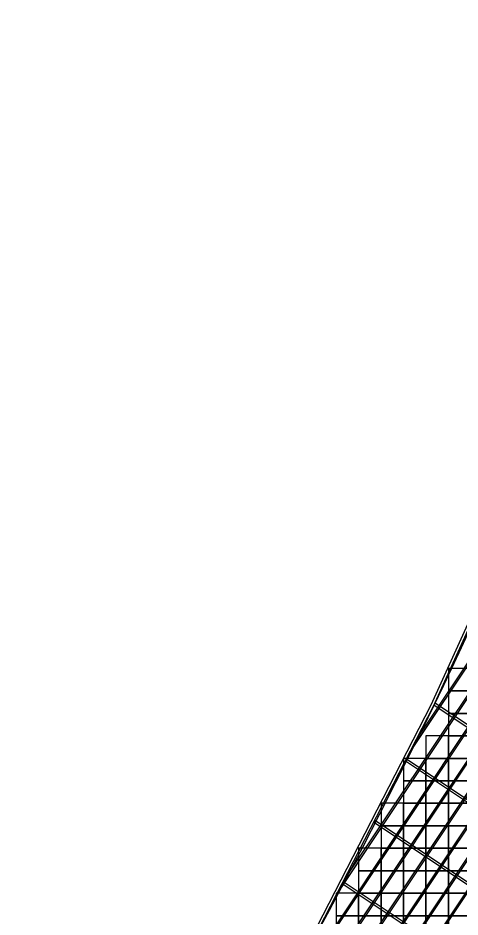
# Model space of a CAD drawing. Extents: x -31693 to 409283, y -98233 to 151957.
# Drawn here: x 114467 to 124303, y 35686 to 55688 of the extents above; entities that cross this region are included whole.
import ezdxf

# ---------------------------------------------------------------- set-up
doc = ezdxf.new("R2010")
doc.units = 0
doc.header["$LTSCALE"] = 1000
doc.header["$MEASUREMENT"] = 0
for name, color, linetype in [('500浮箱', 162, 'Continuous'), ('A-G-VISIBLE', 9, 'Continuous'), ('主龙骨', 4, 'Continuous'), ('边梁（14a槽钢', 3, 'Continuous'), ('龙骨', 10, 'Continuous')]:
    doc.layers.add(name, color=color, linetype=linetype)

# ---------------------------------------------------------------- blocks, each defined once
blk = doc.blocks.new('dasd')
at = {"layer": 'A-G-VISIBLE', "linetype": 'Continuous'}
for centre, radius, start, end in [((-132879.454, 42145.346), 121.404, 314.68966, 338.95615), ((-132898.334, 42165.736), 157.69, 318.2193, 335.49083)]:
    blk.add_arc(centre, radius, start, end, dxfattribs=at)

msp = doc.modelspace()

# ---------------------------------------------------------------- linework, layer by layer
at = {"layer": '500浮箱', "elevation": 2850}
for points in [[(124045, 40716), (124545, 40716), (124545, 41216), (124045, 41216)], [(124045, 40216), (124545, 40216), (124545, 40716), (124045, 40716)], [(124045, 39716), (124545, 39716), (124545, 40216), (124045, 40216)], [(123545, 39216), (124045, 39216), (124045, 39716), (123545, 39716)], [(124045, 39216), (124545, 39216), (124545, 39716), (124045, 39716)], [(123045, 38716), (123545, 38716), (123545, 39216), (123045, 39216)], [(123545, 38716), (124045, 38716), (124045, 39216), (123545, 39216)], [(124045, 38716), (124545, 38716), (124545, 39216), (124045, 39216)], [(123045, 38216), (123545, 38216), (123545, 38716), (123045, 38716)], [(123545, 38216), (124045, 38216), (124045, 38716), (123545, 38716)], [(124045, 38216), (124545, 38216), (124545, 38716), (124045, 38716)], [(122545, 37716), (123045, 37716), (123045, 38216), (122545, 38216)], [(123045, 37716), (123545, 37716), (123545, 38216), (123045, 38216)], [(123545, 37716), (124045, 37716), (124045, 38216), (123545, 38216)], [(124045, 37716), (124545, 37716), (124545, 38216), (124045, 38216)], [(122545, 37216), (123045, 37216), (123045, 37716), (122545, 37716)], [(123045, 37216), (123545, 37216), (123545, 37716), (123045, 37716)], [(123545, 37216), (124045, 37216), (124045, 37716), (123545, 37716)], [(124045, 37216), (124545, 37216), (124545, 37716), (124045, 37716)], [(122045, 36716), (122545, 36716), (122545, 37216), (122045, 37216)], [(122545, 36716), (123045, 36716), (123045, 37216), (122545, 37216)], [(123045, 36716), (123545, 36716), (123545, 37216), (123045, 37216)], [(123545, 36716), (124045, 36716), (124045, 37216), (123545, 37216)], [(124045, 36716), (124545, 36716), (124545, 37216), (124045, 37216)], [(122045, 36216), (122545, 36216), (122545, 36716), (122045, 36716)], [(122545, 36216), (123045, 36216), (123045, 36716), (122545, 36716)], [(123045, 36216), (123545, 36216), (123545, 36716), (123045, 36716)], [(123545, 36216), (124045, 36216), (124045, 36716), (123545, 36716)], [(124045, 36216), (124545, 36216), (124545, 36716), (124045, 36716)], [(121545, 35716), (122045, 35716), (122045, 36216), (121545, 36216)], [(122045, 35716), (122545, 35716), (122545, 36216), (122045, 36216)], [(122545, 35716), (123045, 35716), (123045, 36216), (122545, 36216)], [(123045, 35716), (123545, 35716), (123545, 36216), (123045, 36216)], [(123545, 35716), (124045, 35716), (124045, 36216), (123545, 36216)], [(124045, 35716), (124545, 35716), (124545, 36216), (124045, 36216)], [(121545, 35216), (122045, 35216), (122045, 35716), (121545, 35716)], [(122045, 35216), (122545, 35216), (122545, 35716), (122045, 35716)], [(122545, 35216), (123045, 35216), (123045, 35716), (122545, 35716)], [(123045, 35216), (123545, 35216), (123545, 35716), (123045, 35716)], [(123545, 35216), (124045, 35216), (124045, 35716), (123545, 35716)], [(124045, 35216), (124545, 35216), (124545, 35716), (124045, 35716)]]:
    msp.add_lwpolyline(points, close=True, dxfattribs=at)
at = {"layer": '主龙骨', "elevation": 2850}
for points in [[(132136, 34847), (123746, 40441), (123722, 40405), (132114, 34810)], [(131436, 33647), (123110, 39198), (123086, 39162), (131414, 33610)], [(130632, 32350), (122408, 37835), (122384, 37799), (130609, 32313)], [(129843, 31043), (121705, 36467), (121681, 36432), (129821, 31006)]]:
    msp.add_lwpolyline(points, dxfattribs=at)
at = {"layer": '边梁（14a槽钢', "elevation": 2850}
for points in [[(114695, 24920), (118091, 30184), (120994, 35218), (123663, 40405), (126146, 45871), (128518, 51712), (129324, 54038), (129846, 55848)], [(114743, 24888), (118140, 30154), (121045, 35190), (123715, 40380), (126199, 45848), (128573, 51691), (129379, 54020), (129902, 55833)]]:
    msp.add_lwpolyline(points, dxfattribs=at)
at = {"layer": '龙骨'}
for p, q in [((123183, 39347, 2850), (134168, 55825, 2850)), ((134135, 55848, 2850), (123346, 39663, 2850)), ((134468, 55626, 2850), (121720, 36503, 2850)), ((121558, 36187, 2850), (134501, 55604, 2850)), ((118932, 31527, 2850), (134834, 55382, 2850)), ((134801, 55404, 2850), (119241, 32062, 2850)), ((135133, 55182, 2850), (103298, 7425, 2850)), ((103350, 7431, 2850), (135167, 55160, 2850)), ((135466, 54960, 2850), (103821, 7489, 2850)), ((103874, 7495, 2850), (135500, 54938, 2850)), ((135799, 54738, 2850), (104345, 7553, 2850)), ((104397, 7559, 2850), (135832, 54716, 2850)), ((136132, 54516, 2850), (104868, 7617, 2850)), ((104921, 7624, 2850), (136165, 54494, 2850)), ((136465, 54295, 2850), (105392, 7681, 2850)), ((105444, 7688, 2850), (136498, 54272, 2850)), ((123374, 38984, 2850), (123408, 38962, 2850)), ((123707, 38762, 2850), (123741, 38740, 2850)), ((124040, 38541, 2850), (124073, 38518, 2850))]:
    msp.add_line(p, q, dxfattribs=at)
at = {"layer": '龙骨', "elevation": 2850}
msp.add_lwpolyline([(106438, 7751, 0.149253), (137795, 67716, 0.360669), (95631, 110043, 0.058715), (17434, 114815, 3.295268)], format="xyb", dxfattribs=at)

# ---------------------------------------------------------------- block references
at = {"xscale": 1000, "yscale": 1000, "zscale": 1000}
msp.add_blockref('dasd', (132893911, -42052037, 2850), dxfattribs=at)

doc.saveas('drawing.dxf')
